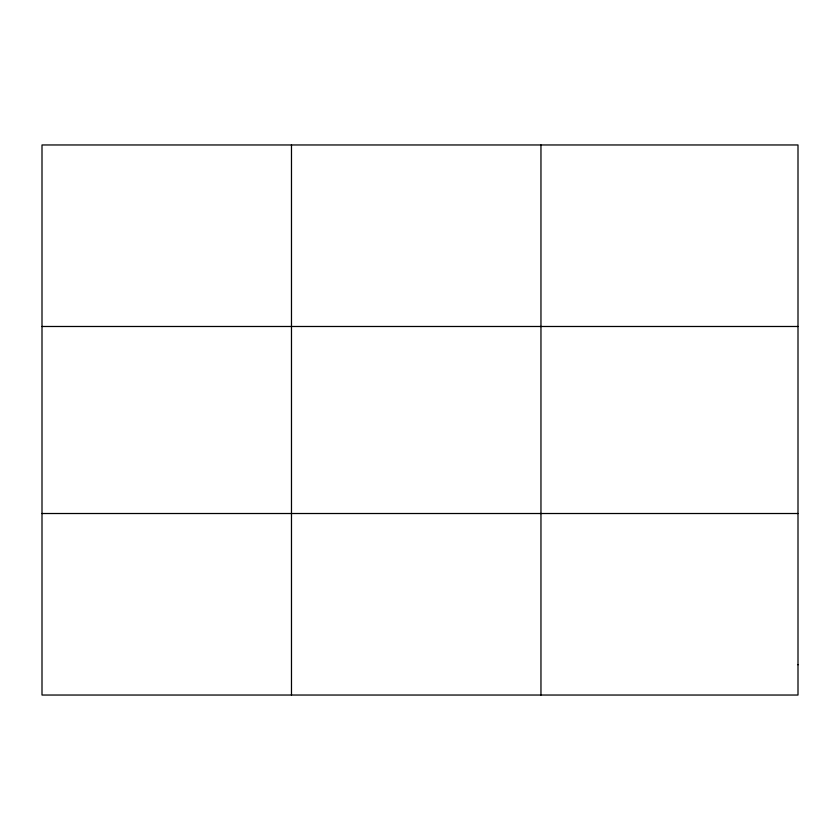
<?xml version="1.0" encoding="UTF-8"?>
<svg xmlns="http://www.w3.org/2000/svg" width="840" height="840" viewBox="0 0 840 840"><rect width="100%" height="100%" fill="white"/><g stroke="black" fill="none" stroke-linecap="round" stroke-linejoin="round"><path stroke-width="1.26" d="M291.48 695.037L291.48 144.963M540.96 695.037L540.96 144.963M42 326.487L798 326.487M42 513.513L798 513.513M798 664.787L798 695.037L42 695.037L42 144.963L798 144.963L798 664.787"/></g></svg>
